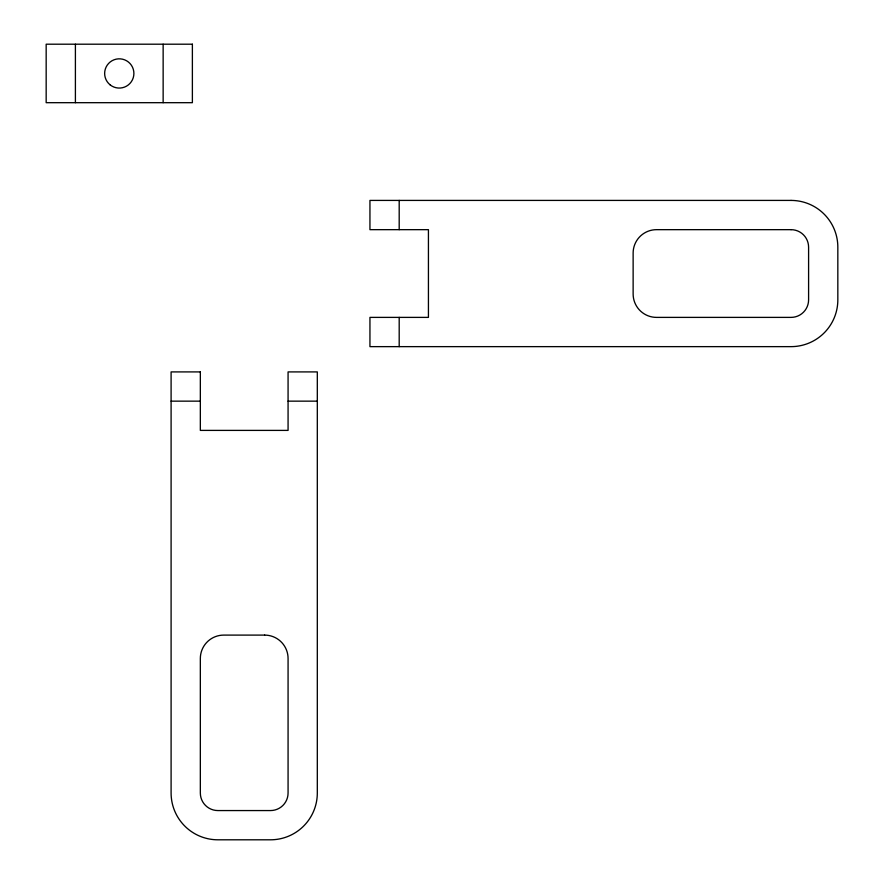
<?xml version="1.0" encoding="UTF-8"?>
<svg xmlns="http://www.w3.org/2000/svg" width="884" height="884" viewBox="0 0 884 884"><rect width="100%" height="100%" fill="white"/><g stroke="black" fill="none" stroke-linecap="round" stroke-linejoin="round"><path stroke-width="1.33" d="M171.098 401.148L200.337 401.148M288.073 401.148L317.312 401.148M399.192 200.414L399.192 229.663M399.192 317.389L399.192 346.638M163.142 44.2L163.142 102.688M75.405 44.2L75.405 102.688M192.38 44.2L46.167 44.2L46.167 102.688L192.38 102.688L192.38 44.2M791.047 200.414L369.943 200.414L369.943 229.663L428.431 229.663L428.431 317.389L369.943 317.389L369.943 346.638L791.047 346.638A46.786 46.786 0 0 0 837.833 299.842L837.833 247.211A46.786 46.786 0 0 0 791.047 200.414M791.047 229.663L656.525 229.663A23.393 23.393 0 0 0 633.132 253.056L633.132 293.996A23.393 23.393 0 0 0 656.525 317.389L791.047 317.389A17.547 17.547 0 0 0 808.595 299.842L808.595 247.211A17.547 17.547 0 0 0 791.047 229.663M200.337 371.91L171.098 371.91L171.098 793.014A46.786 46.786 0 0 0 217.884 839.8L270.526 839.8A46.786 46.786 0 0 0 317.312 793.014L317.312 371.91L288.073 371.91L288.073 430.397L200.337 430.397L200.337 371.91M264.67 635.099L223.729 635.099A23.393 23.393 0 0 0 200.337 658.492L200.337 793.014A17.547 17.547 0 0 0 217.884 810.562L270.526 810.562A17.547 17.547 0 0 0 288.073 793.014L288.073 658.492A23.393 23.393 0 0 0 264.67 635.099M110.069 84.809A14.619 14.619 0 0 0 133.716 75.726A14.619 14.619 0 0 0 114.036 59.792A14.619 14.619 0 0 0 110.069 84.809"/></g></svg>
